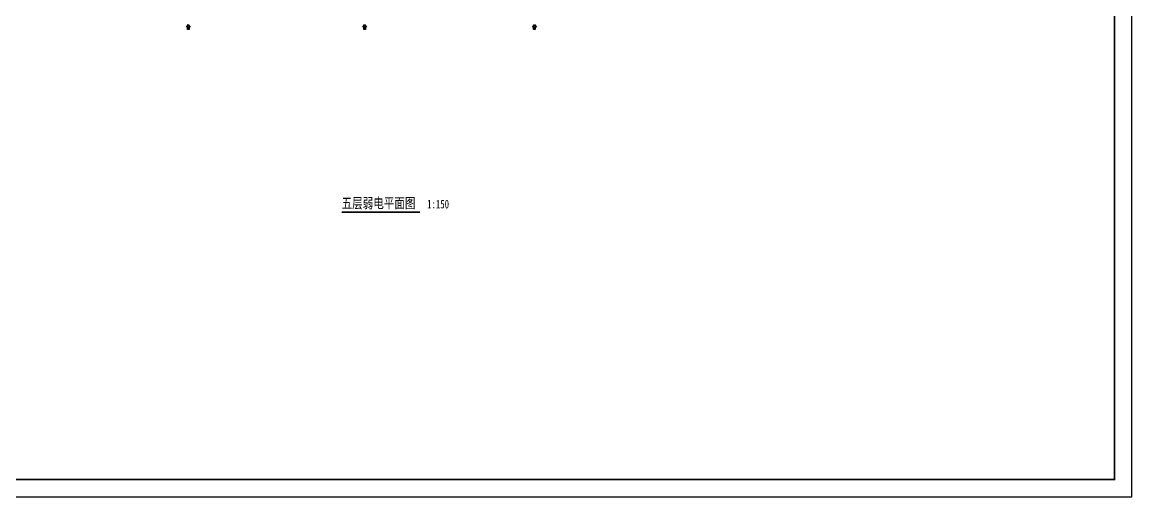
# Model space of a CAD drawing. Extents: x 196430 to 818205, y 904526 to 1974626.
# Drawn here: x 721314 to 818205, y 1083315 to 1124288 of the extents above; entities that cross this region are included whole.
import ezdxf

# ---------------------------------------------------------------- set-up
doc = ezdxf.new("R2010")
doc.units = 0
doc.header["$LTSCALE"] = 1000
doc.header["$MEASUREMENT"] = 0
for name, color, linetype in [('arch', 8, 'Continuous'), ('arch-1#教学楼$0$0-消防', 8, 'Continuous'), ('arch-1#教学楼$0$_0', 8, 'Continuous'), ('DIM_SYMB', 3, 'Continuous'), ('FRAME', 7, 'Continuous')]:
    doc.layers.add(name, color=color, linetype=linetype)
doc.layers.add('arch-1#教学楼$0$PUB_TITLE', color=8, linetype='Continuous', lineweight=25)
doc.layers.add('PUB_TITLE', color=4, linetype='Continuous', lineweight=25)
doc.styles.add('黑体', font='simhei.ttf', dxfattribs={"height": 10})

# ---------------------------------------------------------------- blocks, each defined once
blk = doc.blocks.new('arch-1#教学楼$0$平面标识')
at = {"layer": 'arch-1#教学楼$0$0-消防', "ltscale": 3}
blk.add_lwpolyline([(0, 422), (-168, 199), (-68, 199), (-68, 0), (68, 0), (68, 199), (168, 199), (0, 422)], dxfattribs=at)
blk.add_lwpolyline([(0, 372), (-108, 229), (-38, 229), (-38, 30), (38, 30), (38, 229), (108, 229)], close=True, dxfattribs=at)
blk = doc.blocks.new('arch-1#教学楼$0$xfjy')
at = {"layer": 'arch-1#教学楼$0$0-消防', "xscale": -1, "rotation": 359.9999999999931}
for p in [(5289129, 871783), (5304526, 871783), (5319353, 871783)]:
    blk.add_blockref('arch-1#教学楼$0$平面标识', p, dxfattribs=at)
blk = doc.blocks.new('arch-1#教学楼')
at = {"layer": 'arch-1#教学楼$0$PUB_TITLE'}
blk.add_lwpolyline([(5245367, 121668), (5371517, 121668), (5371517, 300018), (5245367, 300018)], close=True, dxfattribs=at)
at = {"layer": 'arch-1#教学楼$0$_0'}
blk.add_blockref('arch-1#教学楼$0$xfjy', (0, -709329), dxfattribs=at)
blk = doc.blocks.new('A0')
at = {"layer": 'PUB_TITLE', "color": 0}
blk.add_lwpolyline([(432928, 416554), (559078, 416554), (559078, 594904), (432928, 594904)], close=True, dxfattribs=at)
at = {"layer": 'PUB_TITLE', "color": 0, "const_width": 150}
blk.add_lwpolyline([(434428, 418054), (557578, 418054), (557578, 591154), (434428, 591154)], close=True, dxfattribs=at)

msp = doc.modelspace()

# ---------------------------------------------------------------- linework, layer by layer
at = {"layer": 'DIM_SYMB', "const_width": 158}
msp.add_lwpolyline([(749204, 1107721), (756045, 1107721)], dxfattribs=at)

# ---------------------------------------------------------------- block references
at = {"layer": 'arch'}
msp.add_blockref('arch-1#教学楼', (-4553312, 961208), dxfattribs=at)
at = {"layer": 'FRAME'}
msp.add_blockref('A0', (259127, 666322), dxfattribs=at)

# ---------------------------------------------------------------- texts
at = {"layer": 'DIM_SYMB', "color": 7, "style": '黑体', "width": 0.75}
for s, height, p in [('五层弱电平面图', 900, (749204, 1108055)), ('1:150', 750, (756674, 1108042))]:
    msp.add_text(s, height=height, dxfattribs=at).set_placement(p)

doc.saveas('drawing.dxf')
